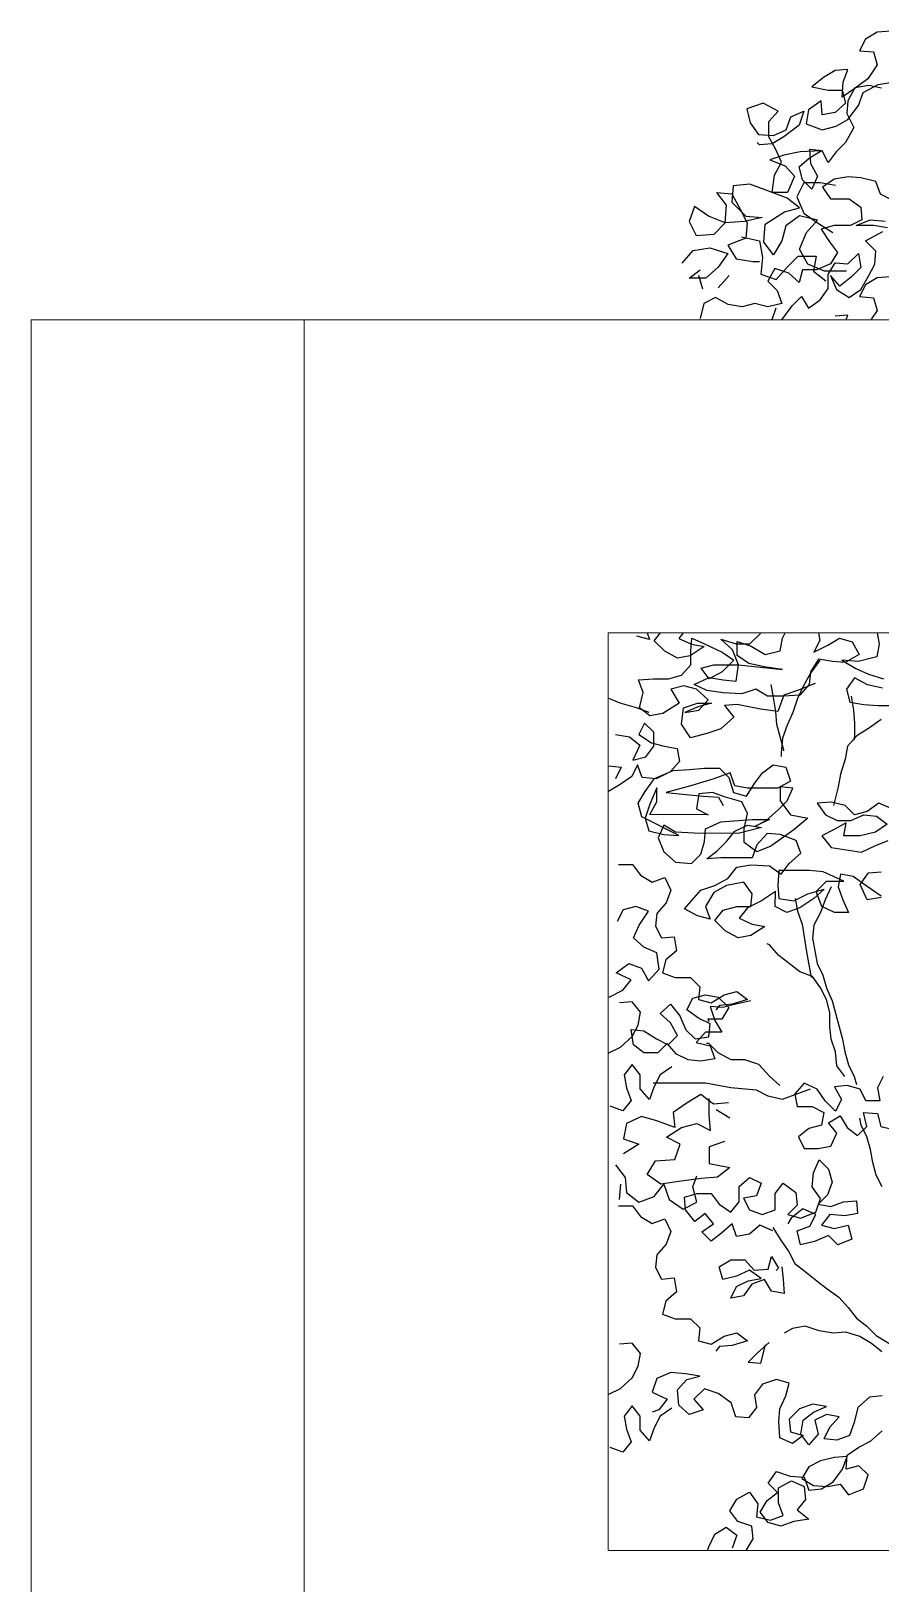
# Model space of a CAD drawing. Header units: millimetres. Extents: x 2810.5 to 2848.4, y 1624.4 to 1676.1.
# Drawn here: x 2834.59 to 2836.971, y 1650.96 to 1655.311 of the extents above; entities that cross this region are included whole.
import ezdxf

# ---------------------------------------------------------------- set-up
doc = ezdxf.new("R2010")
doc.units = ezdxf.units.MM
doc.layers.add('PROIEZIONI_finissime_fine lines', color=251, linetype='Continuous', lineweight=9)
doc.layers.add('PROIEZIONI_projections', color=145, linetype='Continuous', lineweight=13)
doc.layers.add('VERDE_ALBERI', color=104, linetype='Continuous')

msp = doc.modelspace()

# ---------------------------------------------------------------- linework, layer by layer
at = {"layer": 'PROIEZIONI_finissime_fine lines'}
for p, q in [((2834.5897, 1654.5023), (2834.5897, 1646.629)), ((2835.3545, 1654.5023), (2834.5897, 1654.5023))]:
    msp.add_line(p, q, dxfattribs=at)
at = {"layer": 'PROIEZIONI_projections'}
msp.add_lwpolyline([(2845.5814, 1646.629), (2845.5814, 1654.5023), (2835.3545, 1654.5023), (2835.3545, 1646.629)], dxfattribs=at)
msp.add_lwpolyline([(2840.414, 1653.6251), (2836.2066, 1653.6251), (2836.2066, 1651.053), (2840.414, 1651.053)], close=True, dxfattribs=at)
at = {"layer": 'VERDE_ALBERI'}
for p, q in [((2836.9273, 1655.2887), (2836.911, 1655.2561)), ((2836.9599, 1655.3082), (2836.9273, 1655.2887)), ((2836.999, 1655.3114), (2836.9599, 1655.3082)), ((2836.911, 1655.2561), (2836.9501, 1655.2528)), ((2836.9501, 1655.2528), (2836.9598, 1655.217)), ((2836.8784, 1655.204), (2836.8425, 1655.2008)), ((2836.8653, 1655.1682), (2836.8784, 1655.204)), ((2836.9598, 1655.217), (2836.9337, 1655.1779)), ((2836.81, 1655.1813), (2836.7774, 1655.1553)), ((2836.8425, 1655.2008), (2836.81, 1655.1813)), ((2836.862, 1655.1259), (2836.8653, 1655.1682)), ((2836.9337, 1655.1779), (2836.8946, 1655.1487)), ((2836.937, 1655.1584), (2836.8979, 1655.1519)), ((2836.9206, 1655.1389), (2836.963, 1655.1616)), ((2836.9728, 1655.1518), (2836.937, 1655.1584)), ((2836.963, 1655.1616), (2837.0021, 1655.1681)), ((2836.8034, 1655.1162), (2836.7675, 1655.0902)), ((2836.7774, 1655.1553), (2836.8229, 1655.1455)), ((2836.8066, 1655.0771), (2836.8034, 1655.1162)), ((2836.8229, 1655.1455), (2836.862, 1655.1454)), ((2836.8946, 1655.1487), (2836.862, 1655.1259)), ((2836.862, 1655.1454), (2836.8718, 1655.1096)), ((2836.8783, 1655.1161), (2836.875, 1655.0803)), ((2836.8979, 1655.1519), (2836.8783, 1655.1161)), ((2836.9076, 1655.1031), (2836.9206, 1655.1389)), ((2836.6405, 1655.1098), (2836.5949, 1655.0936)), ((2836.5949, 1655.0936), (2836.6047, 1655.0545)), ((2836.6828, 1655.087), (2836.6405, 1655.1098)), ((2836.6568, 1655.0577), (2836.6828, 1655.087)), ((2836.7056, 1655.0348), (2836.7187, 1655.0707)), ((2836.7187, 1655.0707), (2836.7545, 1655.0869)), ((2836.7545, 1655.0869), (2836.7414, 1655.0478)), ((2836.7675, 1655.0902), (2836.761, 1655.0511)), ((2836.8424, 1655.0836), (2836.8066, 1655.0771)), ((2836.8718, 1655.1096), (2836.8424, 1655.0836)), ((2836.875, 1655.0803), (2836.8945, 1655.0412)), ((2836.8782, 1655.064), (2836.9076, 1655.1031)), ((2836.6047, 1655.0545), (2836.6274, 1655.0219)), ((2836.6567, 1655.0153), (2836.6568, 1655.0577)), ((2836.6698, 1655.0186), (2836.7056, 1655.0348)), ((2836.7414, 1655.0478), (2836.6991, 1655.0153)), ((2836.761, 1655.0511), (2836.8066, 1655.0348)), ((2836.8066, 1655.0348), (2836.8457, 1655.0445)), ((2836.8457, 1655.0445), (2836.8782, 1655.064)), ((2836.8945, 1655.0412), (2836.8717, 1654.9989)), ((2836.6307, 1654.9926), (2836.6241, 1654.9991)), ((2836.6274, 1655.0219), (2836.6698, 1655.0186)), ((2836.6665, 1654.9958), (2836.6307, 1654.9926)), ((2836.6762, 1654.9795), (2836.6567, 1655.0153)), ((2836.6991, 1655.0153), (2836.6665, 1654.9958)), ((2836.8717, 1654.9989), (2836.8456, 1654.9728)), ((2836.699, 1654.9632), (2836.6599, 1654.9502)), ((2836.6599, 1654.9502), (2836.7022, 1654.9339)), ((2836.6729, 1654.9079), (2836.6925, 1654.9437)), ((2836.6925, 1654.9437), (2836.6762, 1654.9795)), ((2836.7446, 1654.9729), (2836.699, 1654.9632)), ((2836.7413, 1654.9306), (2836.7707, 1654.9566)), ((2836.8033, 1654.9761), (2836.7446, 1654.9729)), ((2836.8065, 1654.9761), (2836.7707, 1654.9794)), ((2836.7707, 1654.9794), (2836.7739, 1654.9403)), ((2836.7707, 1654.9566), (2836.8033, 1654.9761)), ((2836.7739, 1654.9403), (2836.7934, 1654.9045)), ((2836.8228, 1654.9435), (2836.8065, 1654.9761)), ((2836.8456, 1654.9728), (2836.8228, 1654.9435)), ((2836.6664, 1654.859), (2836.6729, 1654.9079)), ((2836.7022, 1654.9339), (2836.7283, 1654.9045)), ((2836.7283, 1654.9045), (2836.7087, 1654.859)), ((2836.7511, 1654.8948), (2836.7413, 1654.9306)), ((2836.7934, 1654.9045), (2836.7771, 1654.8687)), ((2836.8396, 1654.8965), (2836.807, 1654.8737)), ((2836.8787, 1654.903), (2836.8396, 1654.8965)), ((2836.9145, 1654.8997), (2836.8787, 1654.903)), ((2836.9569, 1654.8899), (2836.9145, 1654.8997)), ((2836.5378, 1654.8239), (2836.5107, 1654.8587)), ((2836.5107, 1654.8587), (2836.5533, 1654.8549)), ((2836.5571, 1654.8781), (2836.5533, 1654.8317)), ((2836.5533, 1654.8549), (2836.5765, 1654.8124)), ((2836.6035, 1654.882), (2836.5571, 1654.8781)), ((2836.6461, 1654.8666), (2836.6035, 1654.882)), ((2836.7081, 1654.8434), (2836.6461, 1654.8666)), ((2836.7087, 1654.859), (2836.6664, 1654.859)), ((2836.7545, 1654.8861), (2836.7351, 1654.8473)), ((2836.7771, 1654.8687), (2836.7511, 1654.8948)), ((2836.8009, 1654.8861), (2836.7545, 1654.8861)), ((2836.8435, 1654.8784), (2836.8009, 1654.8861)), ((2836.807, 1654.8737), (2836.8298, 1654.8411)), ((2836.9699, 1654.854), (2836.9569, 1654.8899)), ((2837.0024, 1654.8377), (2836.9699, 1654.854)), ((2836.4488, 1654.82), (2836.4334, 1654.7774)), ((2836.4875, 1654.7929), (2836.4488, 1654.82)), ((2836.534, 1654.7736), (2836.5378, 1654.8239)), ((2836.5533, 1654.8317), (2836.592, 1654.793)), ((2836.5765, 1654.8124), (2836.5959, 1654.7737)), ((2836.7004, 1654.8047), (2836.7429, 1654.8164)), ((2836.7429, 1654.8164), (2836.7081, 1654.8434)), ((2836.7351, 1654.8473), (2836.7545, 1654.8009)), ((2836.8298, 1654.8411), (2836.8819, 1654.8411)), ((2836.8819, 1654.8411), (2836.9145, 1654.8183)), ((2836.9145, 1654.8183), (2836.9177, 1654.7824)), ((2836.4334, 1654.7774), (2836.4527, 1654.7387)), ((2836.534, 1654.7736), (2836.4875, 1654.7929)), ((2836.5031, 1654.7426), (2836.534, 1654.7736)), ((2836.5882, 1654.7775), (2836.534, 1654.7736)), ((2836.6385, 1654.7892), (2836.5882, 1654.7775)), ((2836.592, 1654.793), (2836.6385, 1654.7892)), ((2836.5959, 1654.7737), (2836.5921, 1654.7311)), ((2836.6424, 1654.7195), (2836.6462, 1654.7699)), ((2836.6462, 1654.7699), (2836.7004, 1654.8047)), ((2836.7043, 1654.766), (2836.6927, 1654.7235)), ((2836.7429, 1654.7932), (2836.7043, 1654.766)), ((2836.7932, 1654.7816), (2836.7429, 1654.7932)), ((2836.7545, 1654.8009), (2836.7933, 1654.7739)), ((2836.7623, 1654.7467), (2836.7932, 1654.7816)), ((2836.7933, 1654.7739), (2836.8358, 1654.7468)), ((2836.8395, 1654.7662), (2836.8037, 1654.7565)), ((2836.8851, 1654.7662), (2836.8395, 1654.7662)), ((2836.9177, 1654.7824), (2836.8851, 1654.7662)), ((2836.9014, 1654.7662), (2836.9405, 1654.7824)), ((2836.9503, 1654.7661), (2836.9014, 1654.7662)), ((2836.9405, 1654.7824), (2836.9828, 1654.7791)), ((2836.9893, 1654.7596), (2836.9503, 1654.7661)), ((2836.4527, 1654.7387), (2836.5031, 1654.7426)), ((2836.5921, 1654.7311), (2836.5418, 1654.7117)), ((2836.5805, 1654.735), (2836.6308, 1654.7234)), ((2836.6308, 1654.7234), (2836.6386, 1654.677)), ((2836.6927, 1654.7235), (2836.6695, 1654.6847)), ((2836.743, 1654.7003), (2836.7623, 1654.7467)), ((2836.8037, 1654.7565), (2836.8264, 1654.7206)), ((2836.9274, 1654.7238), (2836.9763, 1654.7498)), ((2836.9567, 1654.6945), (2836.9274, 1654.7238)), ((2836.4141, 1654.6613), (2836.445, 1654.6962)), ((2836.445, 1654.6962), (2836.4915, 1654.7039)), ((2836.4915, 1654.7039), (2836.5418, 1654.6885)), ((2836.5418, 1654.6885), (2836.5147, 1654.6498)), ((2836.5418, 1654.7117), (2836.565, 1654.673)), ((2836.6695, 1654.6847), (2836.6424, 1654.7195)), ((2836.7082, 1654.65), (2836.7392, 1654.6809)), ((2836.7392, 1654.6809), (2836.7895, 1654.681)), ((2836.7663, 1654.6577), (2836.743, 1654.7003)), ((2836.7895, 1654.681), (2836.7818, 1654.6384)), ((2836.8264, 1654.7206), (2836.8492, 1654.6913)), ((2836.8492, 1654.6913), (2836.8296, 1654.6588)), ((2836.8785, 1654.6587), (2836.9078, 1654.688)), ((2836.9078, 1654.688), (2836.9143, 1654.6489)), ((2836.9534, 1654.6586), (2836.9567, 1654.6945)), ((2836.4335, 1654.6187), (2836.4644, 1654.642)), ((2836.5147, 1654.6498), (2836.4799, 1654.6188)), ((2836.565, 1654.673), (2836.6115, 1654.6653)), ((2836.6115, 1654.6653), (2836.6308, 1654.6654)), ((2836.6386, 1654.677), (2836.6347, 1654.6305)), ((2836.6733, 1654.6459), (2836.6537, 1654.6101)), ((2836.7124, 1654.6328), (2836.6733, 1654.6459)), ((2836.6773, 1654.6151), (2836.7082, 1654.65)), ((2836.7515, 1654.6425), (2836.7417, 1654.6067)), ((2836.7905, 1654.6425), (2836.7515, 1654.6425)), ((2836.8127, 1654.6384), (2836.7663, 1654.6577)), ((2836.7818, 1654.6384), (2836.8166, 1654.6114)), ((2836.8296, 1654.6588), (2836.7905, 1654.6425)), ((2836.8746, 1654.6385), (2836.8127, 1654.6384)), ((2836.8231, 1654.6294), (2836.8427, 1654.662)), ((2836.8427, 1654.662), (2836.8785, 1654.6587)), ((2836.9143, 1654.6489), (2836.8882, 1654.6229)), ((2836.9371, 1654.6261), (2836.9534, 1654.6586)), ((2836.4799, 1654.6188), (2836.4335, 1654.6187)), ((2836.4722, 1654.5878), (2836.4606, 1654.6265)), ((2836.5457, 1654.6266), (2836.5148, 1654.5917)), ((2836.6347, 1654.6305), (2836.6773, 1654.6151)), ((2836.6537, 1654.6101), (2836.6798, 1654.584)), ((2836.7417, 1654.6067), (2836.7124, 1654.6328)), ((2836.8231, 1654.5904), (2836.8231, 1654.6294)), ((2836.8556, 1654.5969), (2836.8296, 1654.6262)), ((2836.8296, 1654.6262), (2836.8459, 1654.5871)), ((2836.8882, 1654.6229), (2836.8556, 1654.5969)), ((2836.9273, 1654.6), (2836.911, 1654.5675)), ((2836.9143, 1654.587), (2836.9371, 1654.6261)), ((2836.9599, 1654.6196), (2836.9273, 1654.6)), ((2836.999, 1654.6228), (2836.9599, 1654.6196)), ((2836.4745, 1654.5483), (2836.4647, 1654.506)), ((2836.5071, 1654.5646), (2836.4745, 1654.5483)), ((2836.5429, 1654.545), (2836.5071, 1654.5646)), ((2836.6798, 1654.584), (2836.6928, 1654.5481)), ((2836.7221, 1654.5416), (2836.7481, 1654.5676)), ((2836.7481, 1654.5676), (2836.7677, 1654.5351)), ((2836.7677, 1654.5351), (2836.8002, 1654.5578)), ((2836.8002, 1654.5578), (2836.8231, 1654.5904)), ((2836.8459, 1654.5871), (2836.8817, 1654.5643)), ((2836.8817, 1654.5643), (2836.9143, 1654.587)), ((2836.911, 1654.5675), (2836.9501, 1654.5642)), ((2836.9501, 1654.5642), (2836.9598, 1654.5284)), ((2836.582, 1654.5385), (2836.5429, 1654.545)), ((2836.6178, 1654.5482), (2836.582, 1654.5385)), ((2836.6537, 1654.5384), (2836.6178, 1654.5482)), ((2836.6928, 1654.5481), (2836.6537, 1654.5384)), ((2836.6765, 1654.5351), (2836.6655, 1654.5023)), ((2836.6927, 1654.5025), (2836.7221, 1654.5416)), ((2836.8784, 1654.5154), (2836.8425, 1654.5122)), ((2836.8736, 1654.5023), (2836.8784, 1654.5154)), ((2836.9598, 1654.5284), (2836.9424, 1654.5023)), ((2836.3227, 1653.606), (2836.2869, 1653.6158)), ((2836.3158, 1653.6251), (2836.3227, 1653.606)), ((2836.3358, 1653.6028), (2836.3532, 1653.6251)), ((2836.3651, 1653.5734), (2836.3358, 1653.6028)), ((2836.4166, 1653.6251), (2836.4042, 1653.6092)), ((2836.4042, 1653.6092), (2836.44, 1653.5929)), ((2836.4378, 1653.5746), (2836.4411, 1653.6104)), ((2836.44, 1653.5929), (2836.4758, 1653.5863)), ((2836.4411, 1653.6104), (2836.4769, 1653.5941)), ((2836.4769, 1653.5941), (2836.5258, 1653.5712)), ((2836.5551, 1653.5777), (2836.5225, 1653.6071)), ((2836.5225, 1653.6071), (2836.5649, 1653.594)), ((2836.5649, 1653.594), (2836.6039, 1653.594)), ((2836.5681, 1653.5614), (2836.5681, 1653.6005)), ((2836.5681, 1653.6005), (2836.6072, 1653.5874)), ((2836.6039, 1653.594), (2836.6333, 1653.6232)), ((2836.6886, 1653.5743), (2836.6952, 1653.6102)), ((2836.6952, 1653.6102), (2836.7027, 1653.6251)), ((2836.7994, 1653.6035), (2836.7831, 1653.571)), ((2836.7955, 1653.6251), (2836.7994, 1653.6035)), ((2836.8222, 1653.5905), (2836.8547, 1653.61)), ((2836.8547, 1653.61), (2836.8906, 1653.6002)), ((2836.8906, 1653.6002), (2836.9101, 1653.5644)), ((2836.9655, 1653.5936), (2836.9589, 1653.5578)), ((2836.9602, 1653.6251), (2836.9655, 1653.5936)), ((2836.4009, 1653.5538), (2836.3651, 1653.5734)), ((2836.4367, 1653.5603), (2836.4009, 1653.5538)), ((2836.4758, 1653.5863), (2836.4367, 1653.5603)), ((2836.4378, 1653.5355), (2836.4378, 1653.5746)), ((2836.5583, 1653.5484), (2836.5257, 1653.5159)), ((2836.5258, 1653.5712), (2836.5583, 1653.5484)), ((2836.5713, 1653.5354), (2836.5551, 1653.5777)), ((2836.6006, 1653.5386), (2836.5681, 1653.5614)), ((2836.6072, 1653.5874), (2836.6463, 1653.5646)), ((2836.6463, 1653.5646), (2836.6886, 1653.5743)), ((2836.7961, 1653.5514), (2836.7732, 1653.5156)), ((2836.7993, 1653.5482), (2836.7732, 1653.5124)), ((2836.7831, 1653.571), (2836.8222, 1653.5905)), ((2836.8351, 1653.5449), (2836.7961, 1653.5514)), ((2836.9068, 1653.5448), (2836.8612, 1653.5481)), ((2836.8612, 1653.5481), (2836.9003, 1653.5253)), ((2836.9101, 1653.5644), (2836.871, 1653.5416)), ((2836.9589, 1653.5578), (2836.9068, 1653.5448)), ((2836.3759, 1653.4965), (2836.4117, 1653.5062)), ((2836.4117, 1653.5062), (2836.4378, 1653.5355)), ((2836.4671, 1653.5257), (2836.5029, 1653.5354)), ((2836.4899, 1653.4964), (2836.4671, 1653.5257)), ((2836.5257, 1653.5159), (2836.4899, 1653.4964)), ((2836.5029, 1653.5354), (2836.5713, 1653.5354)), ((2836.5648, 1653.4898), (2836.5713, 1653.5354)), ((2836.5713, 1653.5354), (2836.6951, 1653.5222)), ((2836.6495, 1653.5288), (2836.6006, 1653.5386)), ((2836.6951, 1653.5222), (2836.6495, 1653.5288)), ((2836.7732, 1653.5124), (2836.7537, 1653.4766)), ((2836.7732, 1653.5156), (2836.7699, 1653.4798)), ((2836.871, 1653.5416), (2836.8351, 1653.5449)), ((2836.9003, 1653.5253), (2836.9361, 1653.509)), ((2836.9361, 1653.509), (2836.9784, 1653.4959)), ((2836.2912, 1653.4933), (2836.3335, 1653.4965)), ((2836.3042, 1653.4574), (2836.2912, 1653.4933)), ((2836.3335, 1653.4965), (2836.3759, 1653.4965)), ((2836.4182, 1653.4769), (2836.3824, 1653.4671)), ((2836.3824, 1653.4671), (2836.4051, 1653.428)), ((2836.454, 1653.4671), (2836.4182, 1653.4769)), ((2836.4475, 1653.4801), (2836.4899, 1653.4996)), ((2836.4833, 1653.4638), (2836.4475, 1653.4801)), ((2836.4866, 1653.4377), (2836.454, 1653.4671)), ((2836.5289, 1653.4572), (2836.4833, 1653.4638)), ((2836.4899, 1653.4996), (2836.5289, 1653.4931)), ((2836.5289, 1653.4931), (2836.5648, 1653.4898)), ((2836.6201, 1653.4669), (2836.581, 1653.4539)), ((2836.6527, 1653.4474), (2836.6201, 1653.4669)), ((2836.6625, 1653.4799), (2836.6689, 1653.4441)), ((2836.7374, 1653.4636), (2836.6983, 1653.4506)), ((2836.7537, 1653.4766), (2836.7373, 1653.4408)), ((2836.7862, 1653.4831), (2836.7374, 1653.4636)), ((2836.7699, 1653.4798), (2836.7439, 1653.4505)), ((2836.897, 1653.4992), (2836.8742, 1653.4667)), ((2836.8742, 1653.4667), (2836.8839, 1653.4309)), ((2836.9328, 1653.4797), (2836.897, 1653.4992)), ((2836.9751, 1653.4699), (2836.9328, 1653.4797)), ((2836.2402, 1653.4277), (2836.2066, 1653.4417)), ((2836.2858, 1653.4146), (2836.2402, 1653.4277)), ((2836.2944, 1653.4151), (2836.3042, 1653.4574)), ((2836.4051, 1653.428), (2836.3595, 1653.3988)), ((2836.4181, 1653.415), (2836.4572, 1653.428)), ((2836.4605, 1653.4182), (2836.4214, 1653.402)), ((2836.4572, 1653.428), (2836.4963, 1653.428)), ((2836.4605, 1653.4084), (2836.4866, 1653.4377)), ((2836.4963, 1653.428), (2836.4605, 1653.4182)), ((2836.581, 1653.4539), (2836.5289, 1653.4572)), ((2836.568, 1653.4246), (2836.5321, 1653.4214)), ((2836.5321, 1653.4214), (2836.5582, 1653.3888)), ((2836.6331, 1653.4115), (2836.568, 1653.4246)), ((2836.6983, 1653.4473), (2836.6527, 1653.4474)), ((2836.6689, 1653.4441), (2836.6754, 1653.405)), ((2836.6983, 1653.4506), (2836.6819, 1653.405)), ((2836.7439, 1653.4505), (2836.6983, 1653.4473)), ((2836.7373, 1653.4408), (2836.7243, 1653.4017)), ((2836.8839, 1653.4309), (2836.923, 1653.4243)), ((2836.8872, 1653.4471), (2836.8936, 1653.408)), ((2836.923, 1653.4243), (2836.962, 1653.421)), ((2836.962, 1653.421), (2837.0076, 1653.421)), ((2836.3216, 1653.4016), (2836.2858, 1653.4146)), ((2836.3237, 1653.3923), (2836.2944, 1653.4151)), ((2836.3595, 1653.3988), (2836.3237, 1653.3923)), ((2836.4116, 1653.3694), (2836.4181, 1653.415)), ((2836.4214, 1653.402), (2836.4605, 1653.4084)), ((2836.5582, 1653.3888), (2836.5223, 1653.3563)), ((2836.6819, 1653.405), (2836.6331, 1653.4115)), ((2836.6754, 1653.405), (2836.6786, 1653.3692)), ((2836.7243, 1653.4017), (2836.708, 1653.3659)), ((2836.8936, 1653.408), (2836.8969, 1653.3722)), ((2836.9718, 1653.3819), (2836.9392, 1653.3592)), ((2836.2271, 1653.3398), (2836.2662, 1653.3332)), ((2836.2662, 1653.3332), (2836.2955, 1653.3104)), ((2836.3085, 1653.3723), (2836.2922, 1653.3397)), ((2836.2922, 1653.3397), (2836.328, 1653.3169)), ((2836.3346, 1653.3462), (2836.3085, 1653.3723)), ((2836.3345, 1653.3071), (2836.3346, 1653.3462)), ((2836.4376, 1653.3303), (2836.4116, 1653.3694)), ((2836.4832, 1653.3433), (2836.4376, 1653.3303)), ((2836.5223, 1653.3563), (2836.4832, 1653.3433)), ((2836.6786, 1653.3692), (2836.6981, 1653.2975)), ((2836.6949, 1653.3301), (2836.6916, 1653.2877)), ((2836.708, 1653.3659), (2836.6949, 1653.3301)), ((2836.9033, 1653.3364), (2836.8773, 1653.3071)), ((2836.8968, 1653.3331), (2836.8936, 1653.3234)), ((2836.8969, 1653.3722), (2836.8968, 1653.3331)), ((2836.9392, 1653.3592), (2836.9033, 1653.3364)), ((2836.2955, 1653.3104), (2836.2759, 1653.2681)), ((2836.3117, 1653.2778), (2836.3345, 1653.3071)), ((2836.328, 1653.3169), (2836.3638, 1653.3071)), ((2836.3638, 1653.3071), (2836.3997, 1653.3005)), ((2836.3997, 1653.3005), (2836.4061, 1653.2647)), ((2836.6916, 1653.2877), (2836.6916, 1653.278)), ((2836.6981, 1653.2975), (2836.6981, 1653.2942)), ((2836.8773, 1653.3071), (2836.8707, 1653.2713)), ((2836.2075, 1653.2519), (2836.2433, 1653.2486)), ((2836.2433, 1653.2486), (2836.227, 1653.216)), ((2836.2889, 1653.255), (2836.2726, 1653.2225)), ((2836.2759, 1653.2681), (2836.3117, 1653.2778)), ((2836.3019, 1653.2192), (2836.2889, 1653.255)), ((2836.4061, 1653.2647), (2836.3801, 1653.2354)), ((2836.4343, 1653.2424), (2836.4766, 1653.2456)), ((2836.4766, 1653.2456), (2836.5189, 1653.2455)), ((2836.5189, 1653.2455), (2836.545, 1653.2195)), ((2836.6394, 1653.2324), (2836.6688, 1653.2552)), ((2836.6688, 1653.2552), (2836.7046, 1653.2486)), ((2836.7046, 1653.2486), (2836.7176, 1653.2095)), ((2836.8707, 1653.2713), (2836.8577, 1653.229)), ((2836.24, 1653.1997), (2836.2074, 1653.1802)), ((2836.2726, 1653.2225), (2836.24, 1653.1997)), ((2836.341, 1653.2159), (2836.3019, 1653.2192)), ((2836.3104, 1653.1806), (2836.3365, 1653.2164)), ((2836.3365, 1653.2164), (2836.3887, 1653.2392)), ((2836.3801, 1653.2354), (2836.341, 1653.2159)), ((2836.3887, 1653.2392), (2836.4343, 1653.2424)), ((2836.5026, 1653.2163), (2836.4407, 1653.1968)), ((2836.5482, 1653.2325), (2836.5026, 1653.2163)), ((2836.545, 1653.2195), (2836.558, 1653.1771)), ((2836.5612, 1653.1967), (2836.5482, 1653.2325)), ((2836.5938, 1653.1673), (2836.6166, 1653.2031)), ((2836.6166, 1653.2031), (2836.6394, 1653.2324)), ((2836.7176, 1653.2095), (2836.6817, 1653.19)), ((2836.8577, 1653.229), (2836.8511, 1653.1931)), ((2836.2909, 1653.148), (2836.3104, 1653.1806)), ((2836.343, 1653.1903), (2836.3234, 1653.1448)), ((2836.343, 1653.1513), (2836.343, 1653.1903)), ((2836.4407, 1653.1968), (2836.3691, 1653.1773)), ((2836.3691, 1653.1773), (2836.4342, 1653.1707)), ((2836.4342, 1653.1707), (2836.4733, 1653.1674)), ((2836.4603, 1653.1739), (2836.4537, 1653.1316)), ((2836.4993, 1653.1772), (2836.4603, 1653.1739)), ((2836.4733, 1653.1674), (2836.5156, 1653.1641)), ((2836.5352, 1653.1641), (2836.4993, 1653.1772)), ((2836.5156, 1653.1641), (2836.5286, 1653.1413)), ((2836.5807, 1653.151), (2836.5352, 1653.1641)), ((2836.558, 1653.1771), (2836.5938, 1653.1673)), ((2836.5971, 1653.1901), (2836.5612, 1653.1967)), ((2836.6817, 1653.19), (2836.5971, 1653.1901)), ((2836.6883, 1653.1933), (2836.6882, 1653.1542)), ((2836.7241, 1653.19), (2836.6883, 1653.1933)), ((2836.7078, 1653.1542), (2836.7241, 1653.19)), ((2836.8511, 1653.1931), (2836.838, 1653.141)), ((2836.3006, 1653.109), (2836.2909, 1653.148)), ((2836.3234, 1653.1448), (2836.3104, 1653.1057)), ((2836.3234, 1653.1155), (2836.343, 1653.1513)), ((2836.4863, 1653.1153), (2836.3234, 1653.1155)), ((2836.4537, 1653.1316), (2836.4863, 1653.1153)), ((2836.597, 1653.1185), (2836.5807, 1653.151)), ((2836.5872, 1653.0761), (2836.597, 1653.1185)), ((2836.6491, 1653.0989), (2836.6817, 1653.1282)), ((2836.6817, 1653.1282), (2836.7078, 1653.1542)), ((2836.6882, 1653.1542), (2836.7175, 1653.1151)), ((2836.7175, 1653.1151), (2836.7663, 1653.1053)), ((2836.8315, 1653.1508), (2836.7924, 1653.1476)), ((2836.7924, 1653.1476), (2836.8152, 1653.115)), ((2836.8152, 1653.115), (2836.8478, 1653.0987)), ((2836.8706, 1653.141), (2836.8315, 1653.1508)), ((2836.8966, 1653.1149), (2836.8706, 1653.141)), ((2836.8868, 1653.0987), (2836.9227, 1653.1149)), ((2836.9325, 1653.1247), (2836.8966, 1653.1149)), ((2836.9227, 1653.1149), (2836.9585, 1653.1116)), ((2836.9651, 1653.1474), (2836.9325, 1653.1247)), ((2837.0041, 1653.1311), (2836.9651, 1653.1474)), ((2836.4048, 1653.0568), (2836.3006, 1653.109)), ((2836.3104, 1653.1057), (2836.3201, 1653.0699)), ((2836.3201, 1653.0699), (2836.3624, 1653.06)), ((2836.3625, 1653.0861), (2836.3462, 1653.0503)), ((2836.395, 1653.0665), (2836.3625, 1653.0861)), ((2836.4764, 1653.0404), (2836.4797, 1653.0762)), ((2836.4797, 1653.0762), (2836.5221, 1653.0957)), ((2836.5221, 1653.0957), (2836.5709, 1653.0989)), ((2836.5383, 1653.0403), (2836.5611, 1653.0696)), ((2836.5611, 1653.0696), (2836.597, 1653.0859)), ((2836.5709, 1653.0989), (2836.61, 1653.1022)), ((2836.636, 1653.0793), (2836.5709, 1653.0631)), ((2836.5872, 1653.037), (2836.5872, 1653.0761)), ((2836.597, 1653.0859), (2836.636, 1653.0793)), ((2836.61, 1653.1022), (2836.6589, 1653.1021)), ((2836.6589, 1653.1021), (2836.6165, 1653.0826)), ((2836.6165, 1653.0826), (2836.6491, 1653.0989)), ((2836.7272, 1653.0727), (2836.6621, 1653.0272)), ((2836.7663, 1653.1053), (2836.7272, 1653.0727)), ((2836.838, 1653.0726), (2836.8054, 1653.0564)), ((2836.8738, 1653.0921), (2836.838, 1653.0726)), ((2836.8478, 1653.0987), (2836.8868, 1653.0987)), ((2836.8673, 1653.0563), (2836.8738, 1653.0921)), ((2836.9878, 1653.0888), (2836.9552, 1653.066)), ((2836.9585, 1653.1116), (2836.9878, 1653.0888)), ((2836.3462, 1653.0503), (2836.3624, 1653.0112)), ((2836.3624, 1653.06), (2836.4048, 1653.0568)), ((2836.4471, 1653.0632), (2836.395, 1653.0665)), ((2836.5709, 1653.0631), (2836.4471, 1653.0632)), ((2836.4666, 1653.0046), (2836.4764, 1653.0404)), ((2836.5122, 1653.0143), (2836.5383, 1653.0403)), ((2836.623, 1653.011), (2836.5872, 1653.037)), ((2836.623, 1653.0305), (2836.6099, 1652.9947)), ((2836.6523, 1653.063), (2836.623, 1653.0305)), ((2836.6621, 1653.0272), (2836.623, 1653.011)), ((2836.6881, 1653.0597), (2836.6523, 1653.063)), ((2836.7337, 1653.0434), (2836.6881, 1653.0597)), ((2836.7467, 1653.0076), (2836.7337, 1653.0434)), ((2836.8054, 1653.0564), (2836.8314, 1653.0238)), ((2836.9129, 1653.0563), (2836.8673, 1653.0563)), ((2836.9552, 1653.066), (2836.9129, 1653.0563)), ((2836.9161, 1653.0107), (2836.9519, 1653.0269)), ((2836.9519, 1653.0269), (2836.991, 1653.0432)), ((2836.3624, 1653.0112), (2836.3949, 1652.9819)), ((2836.3949, 1652.9819), (2836.4405, 1652.9786)), ((2836.4405, 1652.9786), (2836.4666, 1653.0046)), ((2836.4829, 1652.9915), (2836.5122, 1653.0143)), ((2836.522, 1652.9948), (2836.4829, 1652.9915)), ((2836.6099, 1652.9947), (2836.522, 1652.9948)), ((2836.7141, 1652.9783), (2836.7467, 1653.0076)), ((2836.8314, 1653.0238), (2836.9161, 1653.0107)), ((2836.2354, 1652.9755), (2836.2744, 1652.9754)), ((2836.2744, 1652.9754), (2836.2972, 1652.9461)), ((2836.2972, 1652.9461), (2836.3298, 1652.9265)), ((2836.3298, 1652.9265), (2836.3656, 1652.9395)), ((2836.3656, 1652.9395), (2836.3818, 1652.9037)), ((2836.5415, 1652.9361), (2836.5675, 1652.9687)), ((2836.5675, 1652.9687), (2836.6066, 1652.9751)), ((2836.6066, 1652.9751), (2836.6587, 1652.9718)), ((2836.6587, 1652.9718), (2836.6913, 1652.949)), ((2836.6848, 1652.9588), (2836.6815, 1652.9165)), ((2836.7695, 1652.9587), (2836.6848, 1652.9588)), ((2836.6913, 1652.949), (2836.7141, 1652.9783)), ((2836.8085, 1652.9554), (2836.7695, 1652.9587)), ((2836.8671, 1652.9293), (2836.8085, 1652.9554)), ((2836.8574, 1652.9489), (2836.8508, 1652.913)), ((2836.8932, 1652.9423), (2836.8574, 1652.9489)), ((2836.929, 1652.9162), (2836.8932, 1652.9423)), ((2836.9127, 1652.9195), (2836.9356, 1652.952)), ((2836.9356, 1652.952), (2836.9714, 1652.9553)), ((2836.3818, 1652.9037), (2836.3688, 1652.8679)), ((2836.4209, 1652.8516), (2836.4665, 1652.9036)), ((2836.4665, 1652.9036), (2836.5056, 1652.9166)), ((2836.5023, 1652.8971), (2836.4795, 1652.858)), ((2836.5382, 1652.9166), (2836.5023, 1652.8971)), ((2836.5056, 1652.9166), (2836.5415, 1652.9361)), ((2836.5871, 1652.9263), (2836.5382, 1652.9166)), ((2836.6098, 1652.8937), (2836.5871, 1652.9263)), ((2836.675, 1652.9002), (2836.6359, 1652.8742)), ((2836.6749, 1652.8578), (2836.675, 1652.9002)), ((2836.6815, 1652.9165), (2836.6847, 1652.8806)), ((2836.7662, 1652.8936), (2836.8118, 1652.9066)), ((2836.8118, 1652.9066), (2836.7824, 1652.8805)), ((2836.789, 1652.9001), (2836.8183, 1652.9294)), ((2836.8052, 1652.8577), (2836.789, 1652.9001)), ((2836.8313, 1652.9131), (2836.815, 1652.8772)), ((2836.8183, 1652.9294), (2836.8671, 1652.9293)), ((2836.8508, 1652.913), (2836.8638, 1652.8772)), ((2836.9322, 1652.8771), (2836.9127, 1652.9195)), ((2836.9713, 1652.8869), (2836.929, 1652.9162)), ((2836.2841, 1652.8582), (2836.2483, 1652.8485)), ((2836.3199, 1652.8451), (2836.2841, 1652.8582)), ((2836.3688, 1652.8679), (2836.3427, 1652.8386)), ((2836.4567, 1652.832), (2836.4209, 1652.8516)), ((2836.4795, 1652.858), (2836.4925, 1652.8222)), ((2836.5284, 1652.8482), (2836.5674, 1652.8579)), ((2836.5674, 1652.8579), (2836.6065, 1652.8579)), ((2836.5968, 1652.8546), (2836.5739, 1652.8254)), ((2836.6359, 1652.8742), (2836.5968, 1652.8546)), ((2836.6065, 1652.8579), (2836.6098, 1652.8937)), ((2836.7075, 1652.8415), (2836.6749, 1652.8578)), ((2836.6847, 1652.8806), (2836.727, 1652.8741)), ((2836.7433, 1652.8545), (2836.7075, 1652.8415)), ((2836.727, 1652.8741), (2836.7662, 1652.8936)), ((2836.7303, 1652.8806), (2836.7368, 1652.8448)), ((2836.7824, 1652.8805), (2836.7433, 1652.8545)), ((2836.815, 1652.8772), (2836.8019, 1652.8414)), ((2836.841, 1652.8414), (2836.8052, 1652.8577)), ((2836.8638, 1652.8772), (2836.8801, 1652.8414)), ((2836.9713, 1652.8836), (2836.9322, 1652.8771)), ((2836.2483, 1652.8485), (2836.2319, 1652.8159)), ((2836.2938, 1652.8061), (2836.3199, 1652.8451)), ((2836.3427, 1652.8386), (2836.3394, 1652.8028)), ((2836.4925, 1652.8222), (2836.4567, 1652.832)), ((2836.5055, 1652.8189), (2836.5284, 1652.8482)), ((2836.5348, 1652.7896), (2836.5055, 1652.8189)), ((2836.5739, 1652.8254), (2836.6097, 1652.809)), ((2836.6097, 1652.809), (2836.6456, 1652.8025)), ((2836.7368, 1652.8448), (2836.7498, 1652.8089)), ((2836.7498, 1652.8089), (2836.7627, 1652.7307)), ((2836.8019, 1652.8414), (2836.7824, 1652.8056)), ((2836.8801, 1652.8414), (2836.841, 1652.8414)), ((2836.2775, 1652.7703), (2836.2938, 1652.8061)), ((2836.3068, 1652.7442), (2836.2775, 1652.7703)), ((2836.3394, 1652.8028), (2836.3557, 1652.7702)), ((2836.3557, 1652.7702), (2836.3915, 1652.7734)), ((2836.3915, 1652.7734), (2836.398, 1652.7343)), ((2836.5706, 1652.77), (2836.5348, 1652.7896)), ((2836.6065, 1652.7765), (2836.5706, 1652.77)), ((2836.6456, 1652.8025), (2836.6065, 1652.7765)), ((2836.7824, 1652.8056), (2836.7791, 1652.7698)), ((2836.7791, 1652.7698), (2836.792, 1652.6981)), ((2836.3426, 1652.7279), (2836.3068, 1652.7442)), ((2836.3491, 1652.6823), (2836.3426, 1652.7279)), ((2836.398, 1652.7343), (2836.3686, 1652.7083)), ((2836.6585, 1652.7504), (2836.652, 1652.7536)), ((2836.6846, 1652.721), (2836.6585, 1652.7504)), ((2836.7432, 1652.6754), (2836.6846, 1652.721)), ((2836.7627, 1652.7307), (2836.7757, 1652.6591)), ((2836.2286, 1652.6726), (2836.2644, 1652.6986)), ((2836.2644, 1652.6986), (2836.3002, 1652.6856)), ((2836.3002, 1652.6856), (2836.3197, 1652.6497)), ((2836.3197, 1652.6497), (2836.3491, 1652.6823)), ((2836.3686, 1652.7083), (2836.3588, 1652.6725)), ((2836.792, 1652.6981), (2836.8083, 1652.6656)), ((2836.2709, 1652.653), (2836.2286, 1652.6726)), ((2836.2481, 1652.6237), (2836.2709, 1652.653)), ((2836.3588, 1652.6725), (2836.3946, 1652.6594)), ((2836.3946, 1652.6594), (2836.437, 1652.6594)), ((2836.437, 1652.6594), (2836.463, 1652.6333)), ((2836.779, 1652.6623), (2836.7432, 1652.6754)), ((2836.8017, 1652.6297), (2836.779, 1652.6623)), ((2836.8083, 1652.6656), (2836.818, 1652.6297)), ((2836.209, 1652.6042), (2836.2481, 1652.6237)), ((2836.2741, 1652.5911), (2836.2383, 1652.5879)), ((2836.2969, 1652.5618), (2836.2741, 1652.5911)), ((2836.4271, 1652.5682), (2836.4434, 1652.6008)), ((2836.4434, 1652.6008), (2836.4793, 1652.6105)), ((2836.463, 1652.6333), (2836.4597, 1652.5975)), ((2836.4597, 1652.5975), (2836.4955, 1652.5877)), ((2836.4793, 1652.6105), (2836.5151, 1652.6039)), ((2836.4955, 1652.5877), (2836.5314, 1652.6104)), ((2836.5151, 1652.6039), (2836.5444, 1652.5746)), ((2836.5314, 1652.6104), (2836.5672, 1652.6202)), ((2836.5965, 1652.5974), (2836.5542, 1652.5844)), ((2836.6063, 1652.5941), (2836.5639, 1652.5844)), ((2836.5672, 1652.6202), (2836.5965, 1652.5974)), ((2836.818, 1652.5972), (2836.8017, 1652.6297)), ((2836.818, 1652.6297), (2836.8343, 1652.5939)), ((2836.8277, 1652.5613), (2836.818, 1652.5972)), ((2836.8343, 1652.5939), (2836.8635, 1652.4864)), ((2836.2903, 1652.526), (2836.2969, 1652.5618)), ((2836.3522, 1652.5585), (2836.3816, 1652.5845)), ((2836.3815, 1652.5324), (2836.3522, 1652.5585)), ((2836.3816, 1652.5845), (2836.4076, 1652.5519)), ((2836.4076, 1652.5519), (2836.4238, 1652.5128)), ((2836.4597, 1652.5454), (2836.4271, 1652.5682)), ((2836.5281, 1652.5746), (2836.4923, 1652.5779)), ((2836.4923, 1652.5779), (2836.5053, 1652.5388)), ((2836.5183, 1652.5811), (2836.5086, 1652.5681)), ((2836.5542, 1652.5844), (2836.5183, 1652.5811)), ((2836.5444, 1652.5746), (2836.5248, 1652.5421)), ((2836.5639, 1652.5844), (2836.5281, 1652.5746)), ((2836.8277, 1652.5222), (2836.8277, 1652.5613)), ((2836.2772, 1652.4706), (2836.2708, 1652.513)), ((2836.2708, 1652.513), (2836.3066, 1652.5097)), ((2836.274, 1652.4934), (2836.2903, 1652.526)), ((2836.3066, 1652.5097), (2836.3424, 1652.4869)), ((2836.401, 1652.4966), (2836.3815, 1652.5324)), ((2836.4238, 1652.5128), (2836.4499, 1652.4868)), ((2836.4792, 1652.5063), (2836.4531, 1652.477)), ((2836.4922, 1652.5291), (2836.4597, 1652.5454)), ((2836.5248, 1652.5062), (2836.4792, 1652.5063)), ((2836.5248, 1652.5421), (2836.4857, 1652.5421)), ((2836.4857, 1652.5421), (2836.489, 1652.5356)), ((2836.4889, 1652.4932), (2836.4922, 1652.5291)), ((2836.5053, 1652.5388), (2836.5248, 1652.5062)), ((2836.8309, 1652.4864), (2836.8277, 1652.5222)), ((2836.2088, 1652.4479), (2836.2414, 1652.4641)), ((2836.2414, 1652.4641), (2836.274, 1652.4934)), ((2836.3065, 1652.4478), (2836.2772, 1652.4706)), ((2836.3424, 1652.4869), (2836.3749, 1652.4705)), ((2836.3717, 1652.4738), (2836.3456, 1652.4478)), ((2836.3977, 1652.4445), (2836.3717, 1652.4738)), ((2836.3749, 1652.4705), (2836.401, 1652.4966)), ((2836.4499, 1652.4868), (2836.4889, 1652.4932)), ((2836.4531, 1652.477), (2836.4922, 1652.4672)), ((2836.4889, 1652.4737), (2836.4824, 1652.4737)), ((2836.515, 1652.4476), (2836.4889, 1652.4737)), ((2836.4922, 1652.4672), (2836.5052, 1652.4313)), ((2836.8439, 1652.4506), (2836.8309, 1652.4864)), ((2836.8635, 1652.4864), (2836.87, 1652.4505)), ((2836.3456, 1652.4478), (2836.3065, 1652.4478)), ((2836.4303, 1652.4281), (2836.3977, 1652.4445)), ((2836.4661, 1652.4249), (2836.4303, 1652.4281)), ((2836.5052, 1652.4313), (2836.4661, 1652.4249)), ((2836.5508, 1652.428), (2836.515, 1652.4476)), ((2836.5899, 1652.428), (2836.5508, 1652.428)), ((2836.6289, 1652.4149), (2836.5899, 1652.428)), ((2836.8471, 1652.4115), (2836.8439, 1652.4506)), ((2836.87, 1652.4505), (2836.8797, 1652.4147)), ((2836.2739, 1652.4153), (2836.2511, 1652.386)), ((2836.2511, 1652.386), (2836.2576, 1652.3501)), ((2836.2967, 1652.3859), (2836.2739, 1652.4153)), ((2836.2967, 1652.3468), (2836.2967, 1652.3859)), ((2836.3521, 1652.3859), (2836.3357, 1652.3533)), ((2836.3846, 1652.4086), (2836.3521, 1652.3859)), ((2836.6582, 1652.3823), (2836.6289, 1652.4149)), ((2836.6875, 1652.3563), (2836.6582, 1652.3823)), ((2836.8699, 1652.3821), (2836.8471, 1652.4115)), ((2836.8797, 1652.4147), (2836.896, 1652.3821)), ((2836.896, 1652.3821), (2836.9025, 1652.3593)), ((2836.9774, 1652.3821), (2836.9611, 1652.3495)), ((2836.2576, 1652.3501), (2836.2706, 1652.3143)), ((2836.3227, 1652.3175), (2836.2967, 1652.3468)), ((2836.3357, 1652.3533), (2836.3227, 1652.3175)), ((2836.4791, 1652.363), (2836.3325, 1652.3631)), ((2836.4665, 1652.3314), (2836.4278, 1652.3082)), ((2836.5013, 1652.3044), (2836.4665, 1652.3314)), ((2836.5507, 1652.3499), (2836.4791, 1652.363)), ((2836.6223, 1652.3433), (2836.5507, 1652.3499)), ((2836.6549, 1652.327), (2836.6223, 1652.3433)), ((2836.7298, 1652.3302), (2836.694, 1652.3172)), ((2836.7559, 1652.3627), (2836.7298, 1652.3334)), ((2836.7722, 1652.3464), (2836.7298, 1652.3302)), ((2836.7298, 1652.3334), (2836.7363, 1652.2976)), ((2836.7917, 1652.3464), (2836.7559, 1652.3627)), ((2836.8145, 1652.3138), (2836.7917, 1652.3464)), ((2836.8764, 1652.3561), (2836.8406, 1652.3529)), ((2836.8406, 1652.3529), (2836.8601, 1652.317)), ((2836.9122, 1652.3463), (2836.8764, 1652.3561)), ((2836.9285, 1652.3137), (2836.9122, 1652.3463)), ((2836.9611, 1652.3495), (2836.9675, 1652.3137)), ((2836.2477, 1652.285), (2836.2119, 1652.2981)), ((2836.2706, 1652.3143), (2836.2477, 1652.285)), ((2836.4278, 1652.3082), (2836.3891, 1652.2811)), ((2836.4897, 1652.2734), (2836.4897, 1652.3198)), ((2836.5439, 1652.3083), (2836.5013, 1652.3044)), ((2836.5091, 1652.2889), (2836.5478, 1652.2657)), ((2836.694, 1652.3172), (2836.6549, 1652.327)), ((2836.7363, 1652.2976), (2836.7786, 1652.2976)), ((2836.7786, 1652.2976), (2836.8112, 1652.2812)), ((2836.8438, 1652.2845), (2836.8145, 1652.3138)), ((2836.8601, 1652.317), (2836.8438, 1652.2845)), ((2836.9675, 1652.3137), (2836.9285, 1652.3137)), ((2836.2576, 1652.25), (2836.2499, 1652.2074)), ((2836.3001, 1652.2694), (2836.2576, 1652.25)), ((2836.3427, 1652.2578), (2836.3001, 1652.2694)), ((2836.393, 1652.2385), (2836.3427, 1652.2578)), ((2836.3891, 1652.2811), (2836.393, 1652.2385)), ((2836.4124, 1652.2385), (2836.4549, 1652.2502)), ((2836.4549, 1652.2502), (2836.4936, 1652.2308)), ((2836.4936, 1652.2308), (2836.4897, 1652.2734)), ((2836.8046, 1652.2454), (2836.7688, 1652.2357)), ((2836.8112, 1652.2812), (2836.8046, 1652.2454)), ((2836.8242, 1652.2519), (2836.8568, 1652.2714)), ((2836.847, 1652.2226), (2836.8242, 1652.2519)), ((2836.8568, 1652.2714), (2836.8763, 1652.2388)), ((2836.9056, 1652.216), (2836.9317, 1652.242)), ((2836.9154, 1652.2453), (2836.9121, 1652.2649)), ((2836.9316, 1652.2127), (2836.9154, 1652.2453)), ((2836.9317, 1652.242), (2836.9219, 1652.2811)), ((2836.9219, 1652.2811), (2836.961, 1652.2778)), ((2836.961, 1652.2778), (2836.9707, 1652.242)), ((2836.9707, 1652.242), (2837.0098, 1652.2322)), ((2836.2499, 1652.2074), (2836.2924, 1652.192)), ((2836.3698, 1652.2114), (2836.4124, 1652.2385)), ((2836.4085, 1652.1921), (2836.3698, 1652.2114)), ((2836.5324, 1652.1999), (2836.4898, 1652.1844)), ((2836.7688, 1652.2357), (2836.7395, 1652.2129)), ((2836.7395, 1652.2129), (2836.7557, 1652.1803)), ((2836.8306, 1652.1868), (2836.847, 1652.2226)), ((2836.8763, 1652.2388), (2836.9056, 1652.216)), ((2836.9414, 1652.1769), (2836.9316, 1652.2127)), ((2836.2924, 1652.192), (2836.2499, 1652.1648)), ((2836.3931, 1652.1495), (2836.4085, 1652.1921)), ((2836.4898, 1652.1844), (2836.4899, 1652.138)), ((2836.7557, 1652.1803), (2836.7948, 1652.1803)), ((2836.7948, 1652.1803), (2836.8306, 1652.1868)), ((2836.9478, 1652.1411), (2836.9414, 1652.1769)), ((2836.2267, 1652.1339), (2836.2538, 1652.0991)), ((2836.3157, 1652.1069), (2836.3389, 1652.1456)), ((2836.3389, 1652.1456), (2836.3931, 1652.1495)), ((2836.4899, 1652.138), (2836.5479, 1652.1264)), ((2836.5479, 1652.1264), (2836.5131, 1652.0993)), ((2836.7784, 1652.0728), (2836.7817, 1652.1119)), ((2836.7817, 1652.1119), (2836.798, 1652.1477)), ((2836.798, 1652.1477), (2836.8241, 1652.1216)), ((2836.8241, 1652.1216), (2836.8338, 1652.0858)), ((2836.9576, 1652.1052), (2836.9478, 1652.1411)), ((2836.2384, 1652.0371), (2836.2422, 1652.0797)), ((2836.2538, 1652.0991), (2836.2577, 1652.0565)), ((2836.3545, 1652.0798), (2836.3157, 1652.1069)), ((2836.3352, 1652.045), (2836.3622, 1652.0798)), ((2836.4048, 1652.0876), (2836.3545, 1652.0798)), ((2836.3622, 1652.0798), (2836.3777, 1652.0373)), ((2836.4667, 1652.0954), (2836.4048, 1652.0876)), ((2836.4435, 1652.0721), (2836.4551, 1652.1031)), ((2836.4551, 1652.0296), (2836.4435, 1652.0721)), ((2836.5131, 1652.0993), (2836.4667, 1652.0954)), ((2836.5732, 1652.073), (2836.6026, 1652.099)), ((2836.5732, 1652.0307), (2836.5732, 1652.073)), ((2836.6026, 1652.099), (2836.6351, 1652.0827)), ((2836.6351, 1652.0827), (2836.6221, 1652.0469)), ((2836.6742, 1652.0534), (2836.697, 1652.0827)), ((2836.697, 1652.0827), (2836.7328, 1652.0566)), ((2836.8012, 1652.0402), (2836.7784, 1652.0728)), ((2836.8338, 1652.0858), (2836.8207, 1652.05)), ((2836.9738, 1652.0726), (2836.9576, 1652.1052)), ((2836.2577, 1652.0565), (2836.2926, 1652.0294)), ((2836.2926, 1652.0294), (2836.3352, 1652.045)), ((2836.3777, 1652.0373), (2836.4164, 1652.0102)), ((2836.4164, 1652.0102), (2836.4551, 1652.0296)), ((2836.4201, 1652.0438), (2836.456, 1652.0536)), ((2836.4234, 1652.008), (2836.4201, 1652.0438)), ((2836.456, 1652.0536), (2836.4951, 1652.0535)), ((2836.4951, 1652.0535), (2836.5178, 1652.0242)), ((2836.5504, 1652.0014), (2836.5732, 1652.0307)), ((2836.6221, 1652.0469), (2836.5862, 1652.0404)), ((2836.5862, 1652.0404), (2836.6025, 1652.0079)), ((2836.6741, 1652.0078), (2836.6742, 1652.0534)), ((2836.7328, 1652.0566), (2836.736, 1652.0208)), ((2836.7881, 1652.0012), (2836.8012, 1652.0402)), ((2836.8207, 1652.05), (2836.7947, 1652.024)), ((2836.8305, 1652.0174), (2836.8663, 1652.0304)), ((2836.8663, 1652.0304), (2836.9022, 1652.0336)), ((2836.9022, 1652.0336), (2836.9054, 1651.9978)), ((2836.2354, 1652.019), (2836.2744, 1652.019)), ((2836.2744, 1652.019), (2836.2972, 1651.9897)), ((2836.2972, 1651.9897), (2836.3298, 1651.9701)), ((2836.3298, 1651.9701), (2836.3656, 1651.9831)), ((2836.3656, 1651.9831), (2836.3818, 1651.9473)), ((2836.4494, 1651.9754), (2836.4234, 1652.008)), ((2836.4787, 1651.9982), (2836.4494, 1651.9754)), ((2836.5015, 1651.9689), (2836.4787, 1651.9982)), ((2836.5178, 1652.0242), (2836.5504, 1652.0014)), ((2836.6025, 1652.0079), (2836.6383, 1651.9948)), ((2836.6383, 1651.9948), (2836.6741, 1652.0078)), ((2836.7197, 1651.9849), (2836.7099, 1651.9687)), ((2836.736, 1652.0208), (2836.71, 1651.9947)), ((2836.71, 1651.9947), (2836.7458, 1651.9849)), ((2836.7523, 1652.011), (2836.7197, 1651.9849)), ((2836.7458, 1651.9849), (2836.7881, 1652.0012)), ((2836.7881, 1651.9947), (2836.7523, 1652.011)), ((2836.7718, 1651.9621), (2836.7881, 1651.9947)), ((2836.7947, 1652.024), (2836.8305, 1652.0174)), ((2836.8272, 1651.9946), (2836.8044, 1651.9653)), ((2836.8695, 1651.9913), (2836.8272, 1651.9946)), ((2836.9054, 1651.9978), (2836.8695, 1651.9913)), ((2836.3818, 1651.9473), (2836.3688, 1651.9114)), ((2836.4689, 1651.9461), (2836.5015, 1651.9689)), ((2836.4949, 1651.92), (2836.4689, 1651.9461)), ((2836.5243, 1651.9428), (2836.4949, 1651.92)), ((2836.5536, 1651.9688), (2836.5243, 1651.9428)), ((2836.5666, 1651.933), (2836.5536, 1651.9688)), ((2836.6024, 1651.9395), (2836.5666, 1651.933)), ((2836.6318, 1651.9655), (2836.6024, 1651.9395)), ((2836.6676, 1651.9492), (2836.6318, 1651.9655)), ((2836.6676, 1651.9589), (2836.6904, 1651.9231)), ((2836.736, 1651.9491), (2836.7718, 1651.9621)), ((2836.7457, 1651.91), (2836.736, 1651.9491)), ((2836.8044, 1651.9653), (2836.8402, 1651.9555)), ((2836.8402, 1651.9555), (2836.8793, 1651.9653)), ((2836.8793, 1651.9653), (2836.889, 1651.9262)), ((2836.3688, 1651.9114), (2836.3427, 1651.8822)), ((2836.6904, 1651.9231), (2836.7131, 1651.8905)), ((2836.7848, 1651.9197), (2836.7457, 1651.91)), ((2836.8239, 1651.936), (2836.7848, 1651.9197)), ((2836.8499, 1651.9099), (2836.8239, 1651.936)), ((2836.889, 1651.9262), (2836.8499, 1651.9099)), ((2836.3427, 1651.8822), (2836.3394, 1651.8463)), ((2836.5177, 1651.8483), (2836.5503, 1651.8679)), ((2836.5503, 1651.8679), (2836.5893, 1651.8678)), ((2836.5893, 1651.8678), (2836.6154, 1651.8385)), ((2836.6545, 1651.8417), (2836.6643, 1651.8775)), ((2836.6643, 1651.8775), (2836.6838, 1651.8449)), ((2836.7131, 1651.8905), (2836.7294, 1651.8579)), ((2836.7294, 1651.8579), (2836.7587, 1651.8351)), ((2836.3394, 1651.8463), (2836.3557, 1651.8137)), ((2836.3557, 1651.8137), (2836.3915, 1651.817)), ((2836.3915, 1651.817), (2836.398, 1651.7779)), ((2836.5274, 1651.8125), (2836.5177, 1651.8483)), ((2836.5665, 1651.8222), (2836.5274, 1651.8125)), ((2836.6023, 1651.8385), (2836.5665, 1651.8222)), ((2836.5665, 1651.7929), (2836.5991, 1651.8092)), ((2836.5991, 1651.8092), (2836.6349, 1651.8157)), ((2836.6349, 1651.8157), (2836.6023, 1651.8385)), ((2836.6447, 1651.8124), (2836.6088, 1651.7994)), ((2836.6154, 1651.8385), (2836.6545, 1651.8417)), ((2836.6642, 1651.7798), (2836.6447, 1651.8124)), ((2836.6838, 1651.8449), (2836.6772, 1651.8384)), ((2836.6935, 1651.8482), (2836.6968, 1651.8124)), ((2836.6968, 1651.8124), (2836.7, 1651.7733)), ((2836.7587, 1651.8351), (2836.7912, 1651.809)), ((2836.7912, 1651.809), (2836.8205, 1651.7862)), ((2836.398, 1651.7779), (2836.3686, 1651.7519)), ((2836.5502, 1651.7604), (2836.5665, 1651.7929)), ((2836.586, 1651.7669), (2836.5502, 1651.7604)), ((2836.6088, 1651.7994), (2836.586, 1651.7669)), ((2836.7, 1651.7733), (2836.6642, 1651.7798)), ((2836.8205, 1651.7862), (2836.8531, 1651.7634)), ((2836.8531, 1651.7634), (2836.8791, 1651.734)), ((2836.3686, 1651.7519), (2836.3588, 1651.716)), ((2836.8791, 1651.734), (2836.9019, 1651.7047)), ((2836.3588, 1651.716), (2836.3946, 1651.703)), ((2836.3946, 1651.703), (2836.437, 1651.7029)), ((2836.437, 1651.7029), (2836.463, 1651.6769)), ((2836.463, 1651.6769), (2836.4597, 1651.641)), ((2836.7585, 1651.682), (2836.7227, 1651.6755)), ((2836.7976, 1651.669), (2836.7585, 1651.682)), ((2836.9019, 1651.7047), (2836.9311, 1651.6819)), ((2836.9311, 1651.6819), (2836.9572, 1651.6558)), ((2836.2741, 1651.6347), (2836.2383, 1651.6315)), ((2836.2969, 1651.6054), (2836.2741, 1651.6347)), ((2836.4597, 1651.641), (2836.4955, 1651.6312)), ((2836.4955, 1651.6312), (2836.5314, 1651.654)), ((2836.5314, 1651.654), (2836.5672, 1651.6637)), ((2836.5965, 1651.6409), (2836.5542, 1651.6279)), ((2836.5672, 1651.6637), (2836.5965, 1651.6409)), ((2836.6575, 1651.6365), (2836.6249, 1651.6072)), ((2836.7227, 1651.6755), (2836.6999, 1651.6625)), ((2836.8367, 1651.6624), (2836.7976, 1651.669)), ((2836.8725, 1651.6656), (2836.8367, 1651.6624)), ((2836.9116, 1651.6526), (2836.8725, 1651.6656)), ((2836.9441, 1651.633), (2836.9116, 1651.6526)), ((2836.9734, 1651.6102), (2836.9441, 1651.633)), ((2836.9572, 1651.6558), (2837.0223, 1651.6166)), ((2836.2903, 1651.5695), (2836.2969, 1651.6054)), ((2836.5183, 1651.6247), (2836.5086, 1651.6117)), ((2836.5542, 1651.6279), (2836.5183, 1651.6247)), ((2836.6249, 1651.6072), (2836.5988, 1651.5812)), ((2836.6347, 1651.5779), (2836.6477, 1651.63)), ((2836.274, 1651.537), (2836.2903, 1651.5695)), ((2836.3817, 1651.5521), (2836.3426, 1651.5358)), ((2836.424, 1651.5488), (2836.3817, 1651.5521)), ((2836.4631, 1651.5422), (2836.424, 1651.5488)), ((2836.5988, 1651.5812), (2836.6347, 1651.5779)), ((2836.2088, 1651.4915), (2836.2414, 1651.5077)), ((2836.2414, 1651.5077), (2836.274, 1651.537)), ((2836.3426, 1651.5358), (2836.3295, 1651.4968)), ((2836.4011, 1651.5032), (2836.4272, 1651.5325)), ((2836.4044, 1651.4609), (2836.4011, 1651.5032)), ((2836.4272, 1651.5325), (2836.4631, 1651.5422)), ((2836.4761, 1651.5064), (2836.4467, 1651.4771)), ((2836.5151, 1651.4933), (2836.4761, 1651.5064)), ((2836.6389, 1651.5193), (2836.6161, 1651.49)), ((2836.678, 1651.5323), (2836.6389, 1651.5193)), ((2836.7138, 1651.5225), (2836.678, 1651.5323)), ((2836.704, 1651.4866), (2836.7138, 1651.5225)), ((2836.2739, 1651.4588), (2836.2511, 1651.4295)), ((2836.2967, 1651.4295), (2836.2739, 1651.4588)), ((2836.3295, 1651.4968), (2836.3718, 1651.4772)), ((2836.3718, 1651.4772), (2836.349, 1651.4479)), ((2836.4337, 1651.4348), (2836.4044, 1651.4609)), ((2836.4467, 1651.4771), (2836.4727, 1651.4478)), ((2836.5509, 1651.4672), (2836.5151, 1651.4933)), ((2836.5639, 1651.4282), (2836.5509, 1651.4672)), ((2836.6161, 1651.49), (2836.6226, 1651.4542)), ((2836.6877, 1651.4508), (2836.704, 1651.4866)), ((2836.7789, 1651.4638), (2836.7431, 1651.4508)), ((2836.818, 1651.4572), (2836.7789, 1651.4638)), ((2836.9385, 1651.4832), (2836.9059, 1651.4539)), ((2836.9743, 1651.4864), (2836.9385, 1651.4832)), ((2836.2511, 1651.4295), (2836.2576, 1651.3937)), ((2836.2967, 1651.3904), (2836.2967, 1651.4295)), ((2836.349, 1651.4479), (2836.3294, 1651.4414)), ((2836.3521, 1651.4294), (2836.3357, 1651.3969)), ((2836.3846, 1651.4522), (2836.3521, 1651.4294)), ((2836.4727, 1651.4478), (2836.4337, 1651.4348)), ((2836.5997, 1651.4249), (2836.5639, 1651.4282)), ((2836.6226, 1651.4542), (2836.5997, 1651.4249)), ((2836.6844, 1651.415), (2836.6877, 1651.4508)), ((2836.6876, 1651.3694), (2836.6844, 1651.415)), ((2836.7431, 1651.4508), (2836.7137, 1651.4215)), ((2836.7137, 1651.4215), (2836.717, 1651.3857)), ((2836.7463, 1651.3791), (2836.7528, 1651.4182)), ((2836.7528, 1651.4182), (2836.7821, 1651.441)), ((2836.7821, 1651.441), (2836.818, 1651.4572)), ((2836.818, 1651.4344), (2836.7854, 1651.4182)), ((2836.7854, 1651.4182), (2836.7951, 1651.3791)), ((2836.8538, 1651.4279), (2836.818, 1651.4344)), ((2836.8277, 1651.3986), (2836.8538, 1651.4279)), ((2836.9059, 1651.4539), (2836.8961, 1651.4116)), ((2836.2576, 1651.3937), (2836.2706, 1651.3579)), ((2836.3227, 1651.3611), (2836.2967, 1651.3904)), ((2836.3357, 1651.3969), (2836.3227, 1651.3611)), ((2836.717, 1651.3857), (2836.7528, 1651.3759)), ((2836.7528, 1651.3759), (2836.7234, 1651.3531)), ((2836.769, 1651.3498), (2836.7463, 1651.3791)), ((2836.7951, 1651.3791), (2836.769, 1651.3498)), ((2836.8114, 1651.366), (2836.8277, 1651.3986)), ((2836.8831, 1651.3757), (2836.8472, 1651.3628)), ((2836.8961, 1651.4116), (2836.8831, 1651.3757)), ((2836.9417, 1651.3594), (2836.9743, 1651.3887)), ((2836.2477, 1651.3286), (2836.2119, 1651.3416)), ((2836.2706, 1651.3579), (2836.2477, 1651.3286)), ((2836.7234, 1651.3531), (2836.6876, 1651.3694)), ((2836.8472, 1651.3628), (2836.8114, 1651.366)), ((2836.8765, 1651.3204), (2836.9091, 1651.3432)), ((2836.9091, 1651.3432), (2836.9417, 1651.3594)), ((2836.769, 1651.2879), (2836.7494, 1651.2554)), ((2836.8016, 1651.3042), (2836.769, 1651.2879)), ((2836.8407, 1651.3139), (2836.8016, 1651.3042)), ((2836.8765, 1651.3171), (2836.8407, 1651.3139)), ((2836.8634, 1651.2813), (2836.8765, 1651.3171)), ((2836.8732, 1651.2813), (2836.8765, 1651.3204)), ((2836.909, 1651.291), (2836.8732, 1651.2813)), ((2836.9351, 1651.265), (2836.909, 1651.291)), ((2836.6549, 1651.2424), (2836.6778, 1651.275)), ((2836.681, 1651.2163), (2836.6549, 1651.2424)), ((2836.6778, 1651.275), (2836.7168, 1651.2619)), ((2836.6842, 1651.2294), (2836.7201, 1651.2489)), ((2836.7168, 1651.2619), (2836.7559, 1651.2586)), ((2836.7201, 1651.2489), (2836.7559, 1651.2326)), ((2836.7494, 1651.2554), (2836.782, 1651.2358)), ((2836.7559, 1651.2586), (2836.7689, 1651.2228)), ((2836.8047, 1651.226), (2836.8373, 1651.2455)), ((2836.8373, 1651.2455), (2836.8634, 1651.2813)), ((2836.922, 1651.2259), (2836.9351, 1651.265)), ((2836.567, 1651.1969), (2836.6028, 1651.2164)), ((2836.6028, 1651.2164), (2836.6256, 1651.1838)), ((2836.6516, 1651.1936), (2836.681, 1651.2163)), ((2836.6842, 1651.187), (2836.6842, 1651.2294)), ((2836.7559, 1651.2326), (2836.7591, 1651.1967)), ((2836.7689, 1651.2228), (2836.8047, 1651.226)), ((2836.782, 1651.2358), (2836.821, 1651.2325)), ((2836.821, 1651.2325), (2836.8569, 1651.239)), ((2836.8569, 1651.239), (2836.8796, 1651.2097)), ((2836.8796, 1651.2097), (2836.922, 1651.2259)), ((2836.5474, 1651.1644), (2836.567, 1651.1969)), ((2836.5702, 1651.135), (2836.5474, 1651.1644)), ((2836.6256, 1651.1838), (2836.6223, 1651.148)), ((2836.6321, 1651.161), (2836.6516, 1651.1936)), ((2836.6548, 1651.1317), (2836.6321, 1651.161)), ((2836.6972, 1651.1512), (2836.6842, 1651.187)), ((2836.7591, 1651.1967), (2836.7363, 1651.1674)), ((2836.7363, 1651.1674), (2836.7688, 1651.1414)), ((2836.505, 1651.0993), (2836.5376, 1651.1188)), ((2836.5376, 1651.1188), (2836.5669, 1651.0959)), ((2836.6092, 1651.122), (2836.5702, 1651.135)), ((2836.6125, 1651.0861), (2836.6092, 1651.122)), ((2836.6223, 1651.148), (2836.6614, 1651.1382)), ((2836.6907, 1651.1219), (2836.6548, 1651.1317)), ((2836.6614, 1651.1382), (2836.6972, 1651.1512)), ((2836.7265, 1651.1349), (2836.6907, 1651.1219)), ((2836.7688, 1651.1414), (2836.7265, 1651.1349)), ((2836.4887, 1651.0634), (2836.505, 1651.0993)), ((2836.5669, 1651.0959), (2836.5538, 1651.0601)), ((2836.5929, 1651.0536), (2836.6125, 1651.0861)), ((2836.4849, 1651.053), (2836.4887, 1651.0634))]:
    msp.add_line(p, q, dxfattribs=at)

doc.saveas('drawing.dxf')
